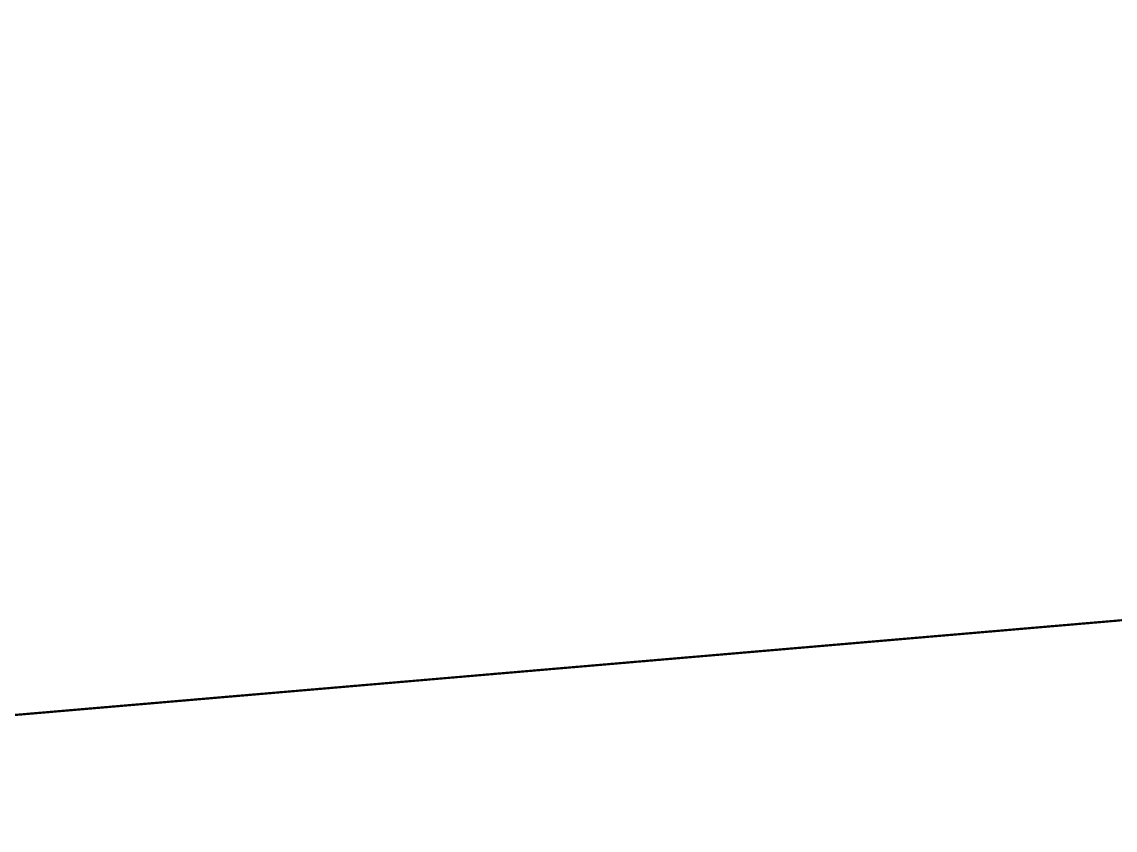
# Model space of a CAD drawing. Header units: millimetres. Extents: x 235072 to 246269, y 20126 to 21085.
# Drawn here: x 240410.9 to 240586.7, y 20564.9 to 20695 of the extents above; entities that cross this region are included whole.
import ezdxf

# ---------------------------------------------------------------- set-up
doc = ezdxf.new("R2010")
doc.units = ezdxf.units.MM
doc.header["$MEASUREMENT"] = 0
doc.linetypes.add('CENTER2', pattern=[1.125, 0.75, -0.125, 0.125, -0.125])
doc.linetypes.add('HIDDEN2', pattern=[0.1875, 0.125, -0.0625])
for name, color, linetype in [('Section 1-150-DS-B4-404', 1, 'Continuous'), ('Section 1-150-SL-B4-095', 14, 'Continuous'), ('Section 1-150-SL-B4-221', 85, 'Continuous'), ('Section 1-150-SL-B4-250', 14, 'Continuous'), ('Section 1-300-CEN-D3-224', 70, 'Continuous'), ('Section 1-300-FA-D4-256', 50, 'Continuous'), ('Section 1-50-PES-D1-243', 4, 'Continuous'), ('Section 1-A-FLOR', 192, 'Continuous'), ('Section 1-CENTER', 1, 'CENTER2'), ('Section 1-HIDDEN', 7, 'HIDDEN2'), ('Section 1-PR-STEL-EQIP_DUCTS_CHUTES', 85, 'Continuous'), ('Section 1-RE', 5, 'Continuous'), ('Section 1-S-BEAM', 12, 'Continuous')]:
    doc.layers.add(name, color=color, linetype=linetype)
doc.layers.add('Section 1-PR-STEL-EQIP-PUMP_3_SEEPEX_BTVE70-24_100-18', color=7, linetype='Continuous', true_color=0x1111d0)
doc.layers.add('Section 1-UCD756', color=7, linetype='Continuous', true_color=0xe7f0ff)

# ---------------------------------------------------------------- blocks, each defined once
blk = doc.blocks.new('*U36')
at = {"layer": 'Section 1-A-FLOR', "color": 0, "linetype": 'ByBlock', "lineweight": -2}
for p, q in [((243590.61, 20855.85, 21625), (235071.94, 20126.5, 21625)), ((243590.61, 20855.85, 22000), (235071.94, 20126.5, 22000))]:
    blk.add_line(p, q, dxfattribs=at)
blk = doc.blocks.new('*U50')
at = {"layer": 'Section 1-UCD756', "color": 0, "linetype": 'ByBlock', "lineweight": -2}
for p, q in [((241266.1, 20656.83, 27564.97), (240350.18, 20578.41, 27564.97)), ((240350.18, 20578.41, 27564.97), (241266.1, 20656.83, 27564.97)), ((241129.35, 20645.12, 27685.9), (240412.64, 20583.76, 27685.9)), ((240412.64, 20583.76, 27685.9), (241129.35, 20645.12, 27685.9)), ((241129.35, 20645.12, 27631.02), (240412.64, 20583.76, 27631.02)), ((240412.64, 20583.76, 27631.02), (241129.35, 20645.12, 27631.02)), ((241129.35, 20645.12, 27580.77), (240412.64, 20583.76, 27580.77)), ((240412.64, 20583.76, 27580.77), (241129.35, 20645.12, 27580.77)), ((240412.64, 20583.76, 27936.66), (241129.35, 20645.12, 27936.66)), ((241129.35, 20645.12, 27936.66), (240412.64, 20583.76, 27936.66)), ((240412.64, 20583.76, 27893.24), (241129.35, 20645.12, 27893.24)), ((241129.35, 20645.12, 27893.24), (240412.64, 20583.76, 27893.24)), ((240412.64, 20583.76, 27843), (241129.35, 20645.12, 27843)), ((241129.35, 20645.12, 27843), (240412.64, 20583.76, 27843)), ((240412.64, 20583.76, 27788.12), (241129.35, 20645.12, 27788.12)), ((241129.35, 20645.12, 27788.12), (240412.64, 20583.76, 27788.12)), ((240494.3, 20590.75, 27678.22), (241129.35, 20645.12, 27685.9)), ((241129.35, 20645.12, 27685.9), (240494.3, 20590.75, 27678.22)), ((240494.3, 20590.75, 27616), (241129.35, 20645.12, 27631.02)), ((241129.35, 20645.12, 27631.02), (240494.3, 20590.75, 27616)), ((241129.35, 20645.12, 27971.35), (240494.3, 20590.75, 28003.34)), ((240494.3, 20590.75, 28003.34), (241129.35, 20645.12, 27971.35)), ((241129.35, 20645.12, 27936.66), (240494.3, 20590.75, 27964.11)), ((240494.3, 20590.75, 27964.11), (241129.35, 20645.12, 27936.66)), ((241129.35, 20645.12, 27893.24), (240494.3, 20590.75, 27914.96)), ((240494.3, 20590.75, 27914.96), (241129.35, 20645.12, 27893.24)), ((241129.35, 20645.12, 27843), (240494.3, 20590.75, 27858.02)), ((240494.3, 20590.75, 27858.02), (241129.35, 20645.12, 27843)), ((241129.35, 20645.12, 27788.12), (240494.3, 20590.75, 27795.8)), ((240494.3, 20590.75, 27795.8), (241129.35, 20645.12, 27788.12)), ((241066.48, 20639.74, 27731.01), (240494.3, 20590.75, 27731.01)), ((240494.3, 20590.75, 27743.01), (241066.48, 20639.74, 27743.01)), ((240494.3, 20590.75, 27731.01), (241066.48, 20639.74, 27731.01)), ((241066.48, 20639.74, 27743.01), (240494.3, 20590.75, 27743.01)), ((241066.48, 20639.74, 27666.48), (240494.3, 20590.75, 27666.48)), ((240494.3, 20590.75, 27678.22), (241066.48, 20639.74, 27678.22)), ((240494.3, 20590.75, 27666.48), (241066.48, 20639.74, 27666.48)), ((241066.48, 20639.74, 27678.22), (240494.3, 20590.75, 27678.22)), ((241066.48, 20639.74, 27605.03), (240494.3, 20590.75, 27605.03)), ((240494.3, 20590.75, 27616), (241066.48, 20639.74, 27616)), ((240494.3, 20590.75, 27605.03), (241066.48, 20639.74, 27605.03)), ((241066.48, 20639.74, 27616), (240494.3, 20590.75, 27616)), ((241066.48, 20639.74, 28003.34), (240494.3, 20590.75, 28003.34)), ((240494.3, 20590.75, 28009.34), (241066.48, 20639.74, 28009.34)), ((240494.3, 20590.75, 28003.34), (241066.48, 20639.74, 28003.34)), ((241066.48, 20639.74, 28009.34), (240494.3, 20590.75, 28009.34)), ((241066.48, 20639.74, 27964.11), (240494.3, 20590.75, 27964.11)), ((240494.3, 20590.75, 27972.14), (241066.48, 20639.74, 27972.14)), ((240494.3, 20590.75, 27964.11), (241066.48, 20639.74, 27964.11)), ((241066.48, 20639.74, 27972.14), (240494.3, 20590.75, 27972.14)), ((241066.48, 20639.74, 27914.96), (240494.3, 20590.75, 27914.96)), ((240494.3, 20590.75, 27924.66), (241066.48, 20639.74, 27924.66)), ((240494.3, 20590.75, 27914.96), (241066.48, 20639.74, 27914.96)), ((241066.48, 20639.74, 27924.66), (240494.3, 20590.75, 27924.66)), ((241066.48, 20639.74, 27858.02), (240494.3, 20590.75, 27858.02)), ((240494.3, 20590.75, 27868.98), (241066.48, 20639.74, 27868.98)), ((240494.3, 20590.75, 27858.02), (241066.48, 20639.74, 27858.02)), ((241066.48, 20639.74, 27868.98), (240494.3, 20590.75, 27868.98)), ((241066.48, 20639.74, 27795.8), (240494.3, 20590.75, 27795.8)), ((240494.3, 20590.75, 27807.54), (241066.48, 20639.74, 27807.54)), ((240494.3, 20590.75, 27795.8), (241066.48, 20639.74, 27795.8)), ((241066.48, 20639.74, 27807.54), (240494.3, 20590.75, 27807.54)), ((241054.64, 20638.73, 27176.24), (237075.2, 20298.01, 27176.24)), ((241054.64, 20638.73, 26148), (240447.62, 20586.76, 26148)), ((241054.64, 20638.73, 26118), (240447.62, 20586.76, 26118)), ((241054.64, 20638.73, 26108), (240447.62, 20586.76, 26108)), ((241054.64, 20638.73, 26103), (240447.62, 20586.76, 26103)), ((241022.95, 20636.01, 26715.91), (240447.62, 20586.76, 26715.91)), ((240447.62, 20586.76, 26715.91), (241022.95, 20636.01, 26715.91)), ((241014.35, 20635.28, 26721.56), (240447.62, 20586.76, 26721.56)), ((240954.7, 20630.17, 26745.92), (240447.62, 20586.76, 26745.92)), ((240922.62, 20627.42, 27114.74), (240140.48, 20560.46, 27114.74)), ((240916.64, 20626.91, 27104.11), (240146.46, 20560.97, 27104.11)), ((240844.48, 20620.73, 28045.68), (240494.3, 20590.75, 28045.68)), ((240494.3, 20590.75, 28046.93), (240844.48, 20620.73, 28046.93)), ((240494.3, 20590.75, 28045.68), (240844.48, 20620.73, 28045.68)), ((240844.48, 20620.73, 28046.93), (240494.3, 20590.75, 28046.93)), ((240844.48, 20620.73, 28011.56), (240494.3, 20590.75, 28030.93)), ((240494.3, 20590.75, 28030.93), (240844.48, 20620.73, 28011.56)), ((240844.48, 20620.73, 28030.93), (240494.3, 20590.75, 28030.93)), ((240494.3, 20590.75, 28034.64), (240844.48, 20620.73, 28034.64)), ((240494.3, 20590.75, 28030.93), (240844.48, 20620.73, 28030.93)), ((240844.48, 20620.73, 28034.64), (240494.3, 20590.75, 28034.64)), ((240698.71, 20608.25, 26093.02), (240447.62, 20586.76, 26093.02)), ((240685.08, 20607.09, 28034.64), (240494.3, 20590.75, 28045.68)), ((240494.3, 20590.75, 28045.68), (240685.08, 20607.09, 28034.64)), ((240487.03, 20590.13, 27020.48), (240586.67, 20598.66, 27020.48)), ((240586.67, 20598.66, 27077.88), (240487.03, 20590.13, 27077.88)), ((240490.02, 20590.39, 27031.48), (240583.68, 20598.4, 27031.48)), ((240583.68, 20598.4, 27071.88), (240490.02, 20590.39, 27071.88)), ((240583.68, 20598.4, 27031.48), (240490.02, 20590.39, 27031.48)), ((240490.02, 20590.39, 27071.88), (240583.68, 20598.4, 27071.88)), ((240583.68, 20598.4, 27031.48), (240583.68, 20598.4, 27071.88)), ((240583.68, 20598.4, 27071.88), (240583.68, 20598.4, 27031.48)), ((240494.3, 20590.75, 27731.01), (240412.64, 20583.76, 27731.01)), ((240412.64, 20583.76, 27743.01), (240494.3, 20590.75, 27743.01)), ((240412.64, 20583.76, 27731.01), (240494.3, 20590.75, 27731.01)), ((240494.3, 20590.75, 27743.01), (240412.64, 20583.76, 27743.01)), ((240494.3, 20590.75, 27666.48), (240412.64, 20583.76, 27670.98)), ((240412.64, 20583.76, 27685.9), (240494.3, 20590.75, 27678.22)), ((240412.64, 20583.76, 27682.71), (240494.3, 20590.75, 27678.22)), ((240494.3, 20590.75, 27678.22), (240412.64, 20583.76, 27685.9)), ((240412.64, 20583.76, 27670.98), (240494.3, 20590.75, 27666.48)), ((240494.3, 20590.75, 27678.22), (240412.64, 20583.76, 27682.71)), ((240494.3, 20590.75, 27605.03), (240412.64, 20583.76, 27613.83)), ((240412.64, 20583.76, 27631.02), (240494.3, 20590.75, 27616)), ((240412.64, 20583.76, 27624.79), (240494.3, 20590.75, 27616)), ((240494.3, 20590.75, 27616), (240412.64, 20583.76, 27631.02)), ((240412.64, 20583.76, 27613.83), (240494.3, 20590.75, 27605.03)), ((240494.3, 20590.75, 27616), (240412.64, 20583.76, 27624.79)), ((240494.3, 20590.75, 28045.68), (240412.64, 20583.76, 28024.16)), ((240412.64, 20583.76, 28025.42), (240494.3, 20590.75, 28046.93)), ((240412.64, 20583.76, 28024.16), (240494.3, 20590.75, 28045.68)), ((240494.3, 20590.75, 28046.93), (240412.64, 20583.76, 28025.42)), ((240494.3, 20590.75, 28030.93), (240412.64, 20583.76, 27995.8)), ((240412.64, 20583.76, 27995.8), (240494.3, 20590.75, 28030.93)), ((240494.3, 20590.75, 28030.93), (240412.64, 20583.76, 28010.36)), ((240412.64, 20583.76, 28014.07), (240494.3, 20590.75, 28034.64)), ((240412.64, 20583.76, 28010.36), (240494.3, 20590.75, 28030.93)), ((240494.3, 20590.75, 28034.64), (240412.64, 20583.76, 28014.07)), ((240494.3, 20590.75, 28003.34), (240412.64, 20583.76, 27971.35)), ((240412.64, 20583.76, 27971.35), (240494.3, 20590.75, 28003.34)), ((240494.3, 20590.75, 28003.34), (240412.64, 20583.76, 27984.61)), ((240412.64, 20583.76, 27990.61), (240494.3, 20590.75, 28009.34)), ((240412.64, 20583.76, 27984.61), (240494.3, 20590.75, 28003.34)), ((240494.3, 20590.75, 28009.34), (240412.64, 20583.76, 27990.61)), ((240494.3, 20590.75, 27964.11), (240412.64, 20583.76, 27936.66)), ((240412.64, 20583.76, 27936.66), (240494.3, 20590.75, 27964.11)), ((240494.3, 20590.75, 27964.11), (240412.64, 20583.76, 27948.04)), ((240412.64, 20583.76, 27956.07), (240494.3, 20590.75, 27972.14)), ((240412.64, 20583.76, 27948.04), (240494.3, 20590.75, 27964.11)), ((240494.3, 20590.75, 27972.14), (240412.64, 20583.76, 27956.07)), ((240494.3, 20590.75, 27914.96), (240412.64, 20583.76, 27893.24)), ((240412.64, 20583.76, 27893.24), (240494.3, 20590.75, 27914.96)), ((240494.3, 20590.75, 27914.96), (240412.64, 20583.76, 27902.24)), ((240412.64, 20583.76, 27911.95), (240494.3, 20590.75, 27924.66)), ((240412.64, 20583.76, 27902.24), (240494.3, 20590.75, 27914.96)), ((240494.3, 20590.75, 27924.66), (240412.64, 20583.76, 27911.95)), ((240494.3, 20590.75, 27858.02), (240412.64, 20583.76, 27843)), ((240412.64, 20583.76, 27843), (240494.3, 20590.75, 27858.02)), ((240494.3, 20590.75, 27858.02), (240412.64, 20583.76, 27849.22)), ((240412.64, 20583.76, 27860.19), (240494.3, 20590.75, 27868.98)), ((240412.64, 20583.76, 27849.22), (240494.3, 20590.75, 27858.02)), ((240494.3, 20590.75, 27868.98), (240412.64, 20583.76, 27860.19)), ((240494.3, 20590.75, 27795.8), (240412.64, 20583.76, 27788.12)), ((240412.64, 20583.76, 27788.12), (240494.3, 20590.75, 27795.8)), ((240494.3, 20590.75, 27795.8), (240412.64, 20583.76, 27791.3)), ((240412.64, 20583.76, 27803.04), (240494.3, 20590.75, 27807.54)), ((240412.64, 20583.76, 27791.3), (240494.3, 20590.75, 27795.8)), ((240494.3, 20590.75, 27807.54), (240412.64, 20583.76, 27803.04)), ((240494.3, 20590.75, 28045.68), (240438.55, 20585.98, 28020.6)), ((240438.55, 20585.98, 28020.6), (240494.3, 20590.75, 28045.68)), ((240494.3, 20590.75, 27731.01), (240494.3, 20590.75, 27743.01)), ((240494.3, 20590.75, 27743.01), (240494.3, 20590.75, 27731.01)), ((240494.3, 20590.75, 27666.48), (240494.3, 20590.75, 27678.22)), ((240494.3, 20590.75, 27678.22), (240494.3, 20590.75, 27666.48)), ((240494.3, 20590.75, 27605.03), (240494.3, 20590.75, 27616)), ((240494.3, 20590.75, 27616), (240494.3, 20590.75, 27605.03)), ((240494.3, 20590.75, 28045.68), (240494.3, 20590.75, 28046.93)), ((240494.3, 20590.75, 28046.93), (240494.3, 20590.75, 28045.68)), ((240494.3, 20590.75, 28030.93), (240494.3, 20590.75, 28034.64)), ((240494.3, 20590.75, 28034.64), (240494.3, 20590.75, 28030.93)), ((240494.3, 20590.75, 28003.34), (240494.3, 20590.75, 28009.34)), ((240494.3, 20590.75, 28009.34), (240494.3, 20590.75, 28003.34)), ((240494.3, 20590.75, 27964.11), (240494.3, 20590.75, 27972.14)), ((240494.3, 20590.75, 27972.14), (240494.3, 20590.75, 27964.11)), ((240494.3, 20590.75, 27914.96), (240494.3, 20590.75, 27924.66)), ((240494.3, 20590.75, 27924.66), (240494.3, 20590.75, 27914.96)), ((240494.3, 20590.75, 27858.02), (240494.3, 20590.75, 27868.98)), ((240494.3, 20590.75, 27868.98), (240494.3, 20590.75, 27858.02)), ((240494.3, 20590.75, 27795.8), (240494.3, 20590.75, 27807.54)), ((240494.3, 20590.75, 27807.54), (240494.3, 20590.75, 27795.8)), ((240412.64, 20583.76, 27971.35), (240490.28, 20590.41, 27971.35)), ((240490.28, 20590.41, 27971.35), (240412.64, 20583.76, 27971.35)), ((240412.64, 20583.76, 27580.77), (240472.07, 20588.85, 27564.97)), ((240472.07, 20588.85, 27564.97), (240412.64, 20583.76, 27580.77)), ((240482.05, 20589.7, 27072.88), (240482.05, 20589.7, 27025.48)), ((240490.02, 20590.39, 27071.88), (240490.02, 20590.39, 27031.48)), ((240490.02, 20590.39, 27031.48), (240490.02, 20590.39, 27071.88)), ((240412.64, 20583.76, 27571.78), (240456.34, 20587.5, 27564.97)), ((240456.34, 20587.5, 27564.97), (240412.64, 20583.76, 27571.78)), ((240412.64, 20583.76, 27995.8), (240435.27, 20585.7, 27995.8)), ((240435.27, 20585.7, 27995.8), (240412.64, 20583.76, 27995.8)), ((240166.73, 20562.71, 28047.66), (240412.64, 20583.76, 28047.66)), ((240412.64, 20583.76, 27564.97), (240412.64, 20583.76, 27737.01)), ((240412.64, 20583.76, 27737.01), (240412.64, 20583.76, 28047.66))]:
    blk.add_line(p, q, dxfattribs=at)
at = {"layer": 'Section 1-UCD756', "color": 0, "linetype": 'ByBlock', "lineweight": -2, "extrusion": (0.085306, -0.996355, 7.61819e-17)}
for centre, start, end in [((241366.87, 27025.48), 180, 270), ((241366.87, 27072.88), 90, 180)]:
    blk.add_arc(centre, 5, start, end, dxfattribs=at)
blk = doc.blocks.new('*U73')
at = {"layer": 'Section 1-150-SL-B4-221', "color": 0, "linetype": 'ByBlock', "lineweight": -2}
for p, q in [((241929.07, 20713.59, 24346.87), (237026.38, 20293.83, 24346.87)), ((241689.29, 20693.06, 24178.59), (237026.38, 20293.83, 24178.59))]:
    blk.add_line(p, q, dxfattribs=at)
at = {"layer": 'Section 1-HIDDEN'}
blk.add_line((236933.47, 20285.88, 24262.73), (242197.26, 20736.56, 24262.73), dxfattribs=at)
blk = doc.blocks.new('*U77')
at = {"layer": 'Section 1-RE', "color": 0, "linetype": 'ByBlock', "lineweight": -2}
for p, q in [((236932.65, 20285.81, 24265.9), (241924.06, 20713.17, 24265.9)), ((236932.65, 20285.81, 24205.58), (241924.06, 20713.17, 24205.58))]:
    blk.add_line(p, q, dxfattribs=at)
blk = doc.blocks.new('*U81')
at = {"layer": 'Section 1-50-PES-D1-243', "color": 0, "linetype": 'ByBlock', "lineweight": -2}
for p, q in [((237204.13, 20309.05, 25056.77), (242820.03, 20789.88, 25056.77)), ((237204.13, 20309.05, 24996.45), (242820.03, 20789.88, 24996.45))]:
    blk.add_line(p, q, dxfattribs=at)
at = {"layer": 'Section 1-CENTER'}
blk.add_line((242839.01, 20791.5, 25026.61), (237204.13, 20309.05, 25026.61), dxfattribs=at)
blk = doc.blocks.new('*U100')
at = {"layer": 'Section 1-300-CEN-D3-224', "color": 0, "linetype": 'ByBlock', "lineweight": -2}
blk.add_line((238104.98, 20386.18, 24502.44), (240602.71, 20600.03, 24502.44), dxfattribs=at)
at = {"layer": 'Section 1-HIDDEN'}
blk.add_line((240602.71, 20600.03, 24340.52), (238104.98, 20386.18, 24340.52), dxfattribs=at)
blk = doc.blocks.new('*U106')
at = {"layer": 'Section 1-PR-STEL-EQIP_DUCTS_CHUTES', "color": 0, "linetype": 'ByBlock', "lineweight": -2}
for p, q in [((240450.03, 20586.96, 25913.02), (240698.71, 20608.25, 25913.02)), ((240698.71, 20608.25, 25900.02), (240452.55, 20587.18, 25900.02)), ((240686.7, 20607.23, 25313.02), (240170.65, 20563.04, 25313.02)), ((240170.65, 20563.04, 25321.02), (240678.73, 20606.54, 25321.02)), ((240468.94, 20588.58, 25854.81), (240666.83, 20605.52, 25854.81)), ((240595.7, 20599.43, 25385.68), (240571.4, 20597.35, 25386.96)), ((240571.4, 20597.35, 25386.96), (240574.75, 20597.64, 25425.38)), ((240168.56, 20562.86, 25423.89), (240571.54, 20597.36, 25388.5)), ((240174.8, 20563.4, 25495.51), (240536.52, 20594.37, 25463.75)), ((240523.31, 20593.24, 25477.01), (239452.91, 20501.59, 25571)), ((240490.43, 20590.42, 25510.01), (239455.52, 20501.81, 25600.88))]:
    blk.add_line(p, q, dxfattribs=at)
at = {"layer": 'Section 1-PR-STEL-EQIP_DUCTS_CHUTES', "color": 0, "linetype": 'ByBlock', "lineweight": -2, "extrusion": (0.085306, -0.996355, 0)}
blk.add_arc((241432.78, 25602.42), 109.55, 224.1345, 225.8655, dxfattribs=at)
blk = doc.blocks.new('*U107')
at = {"layer": 'Section 1-PR-STEL-EQIP-PUMP_3_SEEPEX_BTVE70-24_100-18', "color": 0, "linetype": 'ByBlock', "lineweight": -2}
for p, q in [((240472.02, 20588.84, 22305.77), (240434.1, 20585.6, 22305.77)), ((240472.02, 20588.84, 22313.78), (240434.1, 20585.6, 22313.78)), ((240472.02, 20588.84, 22305.77), (240472.02, 20588.84, 22313.78)), ((240414.15, 20583.89, 22396.89), (239906.21, 20540.4, 22396.89)), ((240414.15, 20583.89, 22325.8), (240414.15, 20583.89, 22434.95)), ((240414.15, 20583.89, 22325.8), (240414.15, 20583.89, 22396.89)), ((240422.13, 20584.57, 22325.8), (240422.13, 20584.57, 22434.95))]:
    blk.add_line(p, q, dxfattribs=at)
at = {"layer": 'Section 1-PR-STEL-EQIP-PUMP_3_SEEPEX_BTVE70-24_100-18', "color": 0, "linetype": 'ByBlock', "lineweight": -2, "extrusion": (-0.085306, 0.996355, -2.9871e-32)}
for centre, start, end in [((-241313.75, 22325.8), 270, 0), ((-241281.7, 22434.95), 90, 180)]:
    blk.add_arc(centre, 20.03, start, end, dxfattribs=at)
at = {"layer": 'Section 1-PR-STEL-EQIP-PUMP_3_SEEPEX_BTVE70-24_100-18', "color": 0, "linetype": 'ByBlock', "lineweight": -2, "extrusion": (0.085306, -0.996355, 0)}
for centre, start, end in [((241313.75, 22325.8), 180, 270), ((241281.7, 22434.95), 0, 90)]:
    blk.add_arc(centre, 12.02, start, end, dxfattribs=at)
blk = doc.blocks.new('*U109')
at = {"layer": 'Section 1-150-DS-B4-404', "color": 0, "linetype": 'ByBlock', "lineweight": -2}
for p in [(240493.62, 20590.69, 24847.54), (240551.72, 20595.67, 24996.45)]:
    blk.add_line(p, (240551.72, 20595.67, 24847.54), dxfattribs=at)
at = {"layer": 'Section 1-HIDDEN'}
for p, q in [((240146.21, 20560.95, 25021.54), (240551.72, 20595.67, 25021.54)), ((240551.72, 20595.67, 25021.54), (240551.72, 20595.67, 24996.45)), ((240275.05, 20571.98, 24847.54), (240493.62, 20590.69, 24847.54))]:
    blk.add_line(p, q, dxfattribs=at)
at = {"layer": 'Section 1-HIDDEN', "extrusion": (-0.085306, 0.996355, -1.14743e-30)}
blk.add_circle((-241263.8, 24934.54), 84, dxfattribs=at)
at = {"layer": 'Section 1-HIDDEN', "extrusion": (-0.085306, 0.996355, -4.36691e-30)}
blk.add_circle((-241263.8, 24934.54), 75.6, dxfattribs=at)
blk = doc.blocks.new('*U110')
at = {"layer": 'Section 1-PR-STEL-EQIP_DUCTS_CHUTES', "color": 0, "linetype": 'ByBlock', "lineweight": -2}
for p, q in [((240663.84, 20605.27, 25101.02), (240204.52, 20565.94, 25101.02)), ((240647.48, 20603.87, 24996.45), (240570.19, 20597.25, 24502.44)), ((240519.53, 20592.91, 24178.59), (240494.72, 20590.79, 24020.04)), ((240464.7, 20588.22, 23828.12), (240354.34, 20578.77, 23122.77))]:
    blk.add_line(p, q, dxfattribs=at)
blk = doc.blocks.new('*U113')
at = {"layer": 'Section 1-150-SL-B4-095', "color": 0, "linetype": 'ByBlock', "lineweight": -2}
for p, q in [((240908.13, 20626.18, 22764.47), (240374.73, 20580.51, 22764.47)), ((240374.73, 20580.51, 22596.19), (240908.13, 20626.18, 22596.19))]:
    blk.add_line(p, q, dxfattribs=at)
at = {"layer": 'Section 1-CENTER'}
blk.add_line((240908.13, 20626.18, 22680.33), (240392.19, 20582.01, 22680.33), dxfattribs=at)
blk = doc.blocks.new('*U114')
at = {"layer": 'Section 1-300-FA-D4-256', "color": 0, "linetype": 'ByBlock', "lineweight": -2}
for p, q in [((240515.64, 20592.58, 26969.71), (240161.33, 20562.24, 26969.71)), ((240515.64, 20592.58, 26750.63), (240447.62, 20586.76, 26750.63)), ((240515.64, 20592.58, 26750.63), (240515.64, 20592.58, 26969.71)), ((240447.62, 20586.76, 26750.63), (240338.48, 20577.41, 26860.17)), ((240447.62, 20586.76, 26750.63), (240447.62, 20586.76, 26682.37))]:
    blk.add_line(p, q, dxfattribs=at)
at = {"layer": 'Section 1-CENTER'}
blk.add_line((240161.33, 20562.24, 26860.17), (240515.64, 20592.58, 26860.17), dxfattribs=at)
at = {"layer": 'Section 1-HIDDEN'}
blk.add_line((240447.62, 20586.76, 26750.63), (240338.48, 20577.41, 26860.17), dxfattribs=at)
blk = doc.blocks.new('*U115')
at = {"layer": 'Section 1-PR-STEL-EQIP_DUCTS_CHUTES', "color": 0, "linetype": 'ByBlock', "lineweight": -2}
for p, q in [((240698.71, 20608.25, 26078.02), (240447.62, 20586.76, 26078.02)), ((240447.62, 20586.76, 26090.02), (240698.71, 20608.25, 26090.02)), ((240448.25, 20586.81, 25928.02), (240698.71, 20608.25, 25928.02)), ((240698.71, 20608.25, 25916.02), (240449.58, 20586.92, 25916.02))]:
    blk.add_line(p, q, dxfattribs=at)
blk = doc.blocks.new('*U116')
at = {"layer": 'Section 1-PR-STEL-EQIP_DUCTS_CHUTES', "color": 0, "linetype": 'ByBlock', "lineweight": -2}
for p, q in [((240698.18, 20608.21, 25301.02), (240169.65, 20562.96, 25301.02)), ((240663.84, 20605.27, 25101.02), (240204.52, 20565.94, 25101.02))]:
    blk.add_line(p, q, dxfattribs=at)
blk = doc.blocks.new('*U117')
at = {"layer": 'Section 1-300-CEN-D3-224', "color": 0, "linetype": 'ByBlock', "lineweight": -2}
for p, q in [((240504.77, 20591.65, 26609.37), (240171.59, 20563.12, 26609.37)), ((240171.59, 20563.12, 26590.37), (240504.77, 20591.65, 26590.37)), ((240505.37, 20591.7, 26609.37), (240504.77, 20591.65, 26609.37)), ((240504.77, 20591.65, 26590.37), (240505.37, 20591.7, 26590.37)), ((240505.37, 20591.7, 26609.37), (240505.37, 20591.7, 26590.37)), ((240447.63, 20586.76, 26539.37), (240458.54, 20587.69, 26590.37)), ((240229.33, 20568.07, 26539.37), (240447.24, 20586.72, 26539.37)), ((240447.24, 20586.72, 26539.37), (240447.63, 20586.76, 26539.37))]:
    blk.add_line(p, q, dxfattribs=at)
at = {"layer": 'Section 1-HIDDEN'}
blk.add_line((240447.63, 20586.76, 26609.37), (240447.63, 20586.76, 26590.37), dxfattribs=at)
blk = doc.blocks.new('*U118')
at = {"layer": 'Section 1-300-CEN-D3-224', "color": 0, "linetype": 'ByBlock', "lineweight": -2}
for p, q in [((240504.77, 20591.65, 26612.37), (240171.59, 20563.12, 26612.37)), ((240171.59, 20563.12, 26609.37), (240504.77, 20591.65, 26609.37)), ((240505.37, 20591.7, 26612.37), (240504.77, 20591.65, 26612.37)), ((240504.77, 20591.65, 26609.37), (240505.37, 20591.7, 26609.37)), ((240505.37, 20591.7, 26612.37), (240505.37, 20591.7, 26609.37))]:
    blk.add_line(p, q, dxfattribs=at)
at = {"layer": 'Section 1-HIDDEN'}
blk.add_line((240447.63, 20586.76, 26612.37), (240447.63, 20586.76, 26609.37), dxfattribs=at)
blk = doc.blocks.new('*U119')
at = {"layer": 'Section 1-300-FA-D4-256', "color": 0, "linetype": 'ByBlock', "lineweight": -2}
for p, q in [((240171.59, 20563.12, 26612.37), (240505.37, 20591.7, 26612.37)), ((240505.37, 20591.7, 26631.37), (240171.59, 20563.12, 26631.37)), ((240505.37, 20591.7, 26612.37), (240505.37, 20591.7, 26631.37)), ((240447.63, 20586.76, 26682.37), (240458.54, 20587.69, 26631.37)), ((240447.63, 20586.76, 26682.37), (240229.33, 20568.07, 26682.37))]:
    blk.add_line(p, q, dxfattribs=at)
at = {"layer": 'Section 1-HIDDEN'}
blk.add_line((240447.63, 20586.76, 26612.37), (240447.63, 20586.76, 26631.37), dxfattribs=at)
blk = doc.blocks.new('*U120')
at = {"layer": 'Section 1-300-CEN-D3-224', "color": 0, "linetype": 'ByBlock', "lineweight": -2}
for p, q in [((240447.62, 20586.76, 25943.67), (240229.35, 20568.07, 25943.67)), ((240447.62, 20586.76, 26539.37), (240447.62, 20586.76, 25943.67))]:
    blk.add_line(p, q, dxfattribs=at)
blk = doc.blocks.new('*U121')
at = {"layer": 'Section 1-300-CEN-D3-224', "color": 0, "linetype": 'ByBlock', "lineweight": -2}
for p, q in [((240350.26, 20578.42, 25650.69), (240504.6, 20591.63, 25805.6)), ((240447.62, 20586.76, 25943.67), (240229.35, 20568.07, 25943.67))]:
    blk.add_line(p, q, dxfattribs=at)
at = {"layer": 'Section 1-300-CEN-D3-224', "color": 0, "linetype": 'ByBlock', "lineweight": -2, "extrusion": (0.085306, -0.996355, 0)}
blk.add_arc((241522.58, 25943.67), 195.26, 180, 225, dxfattribs=at)
at = {"layer": 'Section 1-CENTER'}
blk.add_line((240427.43, 20585.03, 25728.14), (240338.48, 20577.41, 25817.42), dxfattribs=at)
blk = doc.blocks.new('*U122')
at = {"layer": 'Section 1-HIDDEN', "extrusion": (0.085306, -0.996355, 0)}
for radius in [140, 92]:
    blk.add_circle((241263.8, 24934.54), radius, dxfattribs=at)
at = {"layer": 'Section 1-HIDDEN', "extrusion": (-0.085306, 0.996355, -1.66212e-30)}
blk.add_circle((-241263.8, 24934.54), 84.15, dxfattribs=at)
blk = doc.blocks.new('*U123')
at = {"layer": 'Section 1-150-DS-B4-404', "color": 0, "linetype": 'ByBlock', "lineweight": -2, "extrusion": (0.085306, -0.996355, 0)}
for radius, start, end in [(140, 306.9403, 26.2463), (140, 60.8236, 119.1764), (84.15, 359.0124, 40.3319), (84.15, 46.9199, 47.3695)]:
    blk.add_arc((241263.8, 24934.54), radius, start, end, dxfattribs=at)
at = {"layer": 'Section 1-150-DS-B4-404', "color": 0, "linetype": 'ByBlock', "lineweight": -2, "extrusion": (-0.085306, 0.996355, -1.62705e-30)}
blk.add_arc((-241263.8, 24934.54), 92, 143.7016, 203.8598, dxfattribs=at)
at = {"layer": 'Section 1-150-DS-B4-404', "color": 0, "linetype": 'ByBlock', "lineweight": -2, "extrusion": (-0.085306, 0.996355, -4.86432e-30)}
blk.add_arc((-241263.8, 24934.54), 92, 137.7041, 138.0812, dxfattribs=at)
at = {"layer": 'Section 1-HIDDEN', "extrusion": (0.085306, -0.996355, 0)}
for radius, start, end in [(140, 26.2463, 60.8236), (84.15, 270, 359.0124), (140, 270, 306.9403), (84.15, 47.3695, 132.6305), (84.15, 40.3319, 46.9199)]:
    blk.add_arc((241263.8, 24934.54), radius, start, end, dxfattribs=at)
at = {"layer": 'Section 1-HIDDEN', "extrusion": (-0.085306, 0.996355, -2.70064e-30)}
blk.add_arc((-241263.8, 24934.54), 92, 42.2959, 137.7041, dxfattribs=at)
at = {"layer": 'Section 1-HIDDEN', "extrusion": (-0.085306, 0.996355, -4.43327e-31)}
blk.add_arc((-241263.8, 24934.54), 92, 203.8598, 270, dxfattribs=at)
at = {"layer": 'Section 1-HIDDEN', "extrusion": (-0.085306, 0.996355, -3.704e-30)}
blk.add_arc((-241263.8, 24934.54), 92, 138.0812, 143.7016, dxfattribs=at)
blk = doc.blocks.new('*U124')
at = {"layer": 'Section 1-HIDDEN'}
for p, q in [((240468.17, 20588.51, 24705.94), (240468.17, 20588.51, 24934.54)), ((240384.33, 20581.34, 24705.94), (240384.33, 20581.34, 24934.54)), ((240300.5, 20574.16, 24705.94), (240300.5, 20574.16, 24705.94)), ((240300.5, 20574.16, 24934.54), (240300.5, 20574.16, 24705.94))]:
    blk.add_line(p, q, dxfattribs=at)
at = {"layer": 'Section 1-HIDDEN', "extrusion": (0.085306, -0.996355, 0)}
blk.add_circle((241263.8, 24934.54), 84.14, dxfattribs=at)
blk = doc.blocks.new('*U125')
at = {"layer": 'Section 1-150-SL-B4-250', "color": 0, "linetype": 'ByBlock', "lineweight": -2}
blk.add_line((240468.17, 20588.51, 23554.37), (240421.87, 20584.55, 23554.37), dxfattribs=at)
at = {"layer": 'Section 1-150-SL-B4-250', "color": 0, "linetype": 'ByBlock', "lineweight": -2, "extrusion": (-0.085306, 0.996355, 5.04871e-29)}
blk.add_ellipse((240545.39, 20595.13, 23325.77), major_axis=(0, 0, 84.14), ratio=0.707107, start_param=0, end_param=3.141593, dxfattribs=at)
at = {"layer": 'Section 1-150-SL-B4-250', "color": 0, "linetype": 'ByBlock', "lineweight": -2}
for points, knots in [([(240545.39, 20595.13, 23241.63), (240521.05, 20593.04, 23241.63), (240496.77, 20590.96, 23246.24), (240450.31, 20586.99, 23263.86), (240428.35, 20585.11, 23277.23), (240400.42, 20582.71, 23300.84), (240392.32, 20582.02, 23308.69), (240384.74, 20581.37, 23317.04)], [3.1415927, 3.1415927, 3.1415927, 3.1415927, 3.4027189, 3.4027189, 3.6785222, 3.6785222, 3.8012608, 3.8012608, 3.8012608, 3.8012608]), ([(240545.39, 20595.13, 23409.9), (240540.94, 20594.75, 23409.9), (240536.37, 20594.35, 23410.76), (240524.88, 20593.37, 23416.06), (240518.01, 20592.78, 23420.67), (240504.49, 20591.62, 23434.61), (240497.99, 20591.07, 23443.25), (240486.52, 20590.09, 23463.92), (240481.49, 20589.66, 23475.76), (240473.61, 20588.98, 23501.9), (240470.77, 20588.74, 23516.21), (240468.55, 20588.55, 23538.68), (240468.17, 20588.51, 23546.52), (240468.17, 20588.51, 23554.37)], [3.141593, 3.141593, 3.141593, 3.141593, 3.455752, 3.455752, 3.769911, 3.769911, 4.044897, 4.044897, 4.307803, 4.307803, 4.573241, 4.573241, 4.712389, 4.712389, 4.712389, 4.712389])]:
    blk.add_open_spline(points, degree=3, knots=knots, dxfattribs=at)
at = {"layer": 'Section 1-CENTER'}
blk.add_line((240545.39, 20595.13, 23325.77), (240386.1, 20581.49, 23325.77), dxfattribs=at)
at = {"layer": 'Section 1-HIDDEN'}
blk.add_line((240421.87, 20584.55, 23554.37), (240300.5, 20574.16, 23554.37), dxfattribs=at)
at = {"layer": 'Section 1-HIDDEN', "extrusion": (-0.085306, 0.996355, 5.04871e-29)}
blk.add_ellipse((240545.39, 20595.13, 23325.77), major_axis=(0, 0, 84.14), ratio=0.707107, start_param=3.141593, end_param=6.283185, dxfattribs=at)
blk = doc.blocks.new('*U126')
at = {"layer": 'Section 1-150-SL-B4-250', "color": 0, "linetype": 'ByBlock', "lineweight": -2}
for p, q in [((240468.17, 20588.51, 23554.37), (240421.87, 20584.55, 23554.37)), ((240468.17, 20588.51, 23826.28), (240468.17, 20588.51, 23554.37))]:
    blk.add_line(p, q, dxfattribs=at)
at = {"layer": 'Section 1-HIDDEN'}
for p, q in [((240468.17, 20588.51, 24705.94), (240468.17, 20588.51, 23826.28)), ((240421.87, 20584.55, 23554.37), (240300.5, 20574.16, 23554.37)), ((240384.33, 20581.34, 23554.37), (240384.33, 20581.34, 24705.94)), ((240300.5, 20574.16, 24705.94), (240300.5, 20574.16, 24705.94)), ((240300.5, 20574.16, 24705.94), (240300.5, 20574.16, 23554.37))]:
    blk.add_line(p, q, dxfattribs=at)
blk = doc.blocks.new('*U127')
at = {"layer": 'Section 1-150-DS-B4-404', "color": 0, "linetype": 'ByBlock', "lineweight": -2}
for p, q in [((240300.5, 20574.16, 24705.94), (240468.17, 20588.51, 24705.94)), ((240468.17, 20588.51, 24801.4), (240468.17, 20588.51, 24934.54)), ((240468.17, 20588.51, 24705.94), (240468.17, 20588.51, 24794.4)), ((240300.5, 20574.16, 24934.54), (240300.5, 20574.16, 24705.94))]:
    blk.add_line(p, q, dxfattribs=at)
at = {"layer": 'Section 1-150-DS-B4-404', "color": 0, "linetype": 'ByBlock', "lineweight": -2, "extrusion": (-0.085306, 0.996355, -1.38142e-30)}
blk.add_arc((-241263.8, 24934.54), 84.14, 139.6609, 180, dxfattribs=at)
at = {"layer": 'Section 1-150-DS-B4-404', "color": 0, "linetype": 'ByBlock', "lineweight": -2, "extrusion": (-0.085306, 0.996355, -9.45903e-31)}
blk.add_arc((-241263.8, 24934.54), 84.14, 132.6212, 133.071, dxfattribs=at)
at = {"layer": 'Section 1-150-DS-B4-404', "color": 0, "linetype": 'ByBlock', "lineweight": -2, "extrusion": (-0.085306, 0.996355, -1.53328e-30)}
blk.add_arc((-241263.8, 24934.54), 84.14, 0, 47.3788, dxfattribs=at)
at = {"layer": 'Section 1-CENTER'}
for p, q in [((240384.33, 20581.34, 24705.94), (240384.33, 20581.34, 24794.4)), ((240384.33, 20581.34, 24801.4), (240384.33, 20581.34, 24934.54))]:
    blk.add_line(p, q, dxfattribs=at)
at = {"layer": 'Section 1-HIDDEN'}
for p, q in [((240468.17, 20588.51, 24794.4), (240468.17, 20588.51, 24801.4)), ((240384.33, 20581.34, 24794.4), (240384.33, 20581.34, 24801.4))]:
    blk.add_line(p, q, dxfattribs=at)
at = {"layer": 'Section 1-HIDDEN', "extrusion": (-0.085306, 0.996355, -1.53328e-30)}
for start, end in [(180, 270), (270, 0)]:
    blk.add_arc((-241263.8, 24934.54), 84.14, start, end, dxfattribs=at)
at = {"layer": 'Section 1-HIDDEN', "extrusion": (-0.085306, 0.996355, -1.15727e-30)}
blk.add_arc((-241263.8, 24934.54), 84.14, 47.3788, 132.6212, dxfattribs=at)
at = {"layer": 'Section 1-HIDDEN', "extrusion": (-0.085306, 0.996355, -1.79291e-31)}
blk.add_arc((-241263.8, 24934.54), 84.14, 133.071, 139.6609, dxfattribs=at)
blk = doc.blocks.new('*U128')
at = {"layer": 'Section 1-150-DS-B4-404', "color": 0, "linetype": 'ByBlock', "lineweight": -2}
for q in [(240300.5, 20574.16, 24103.65), (240468.17, 20588.51, 24103.65)]:
    blk.add_line((240468.17, 20588.51, 24103.65), q, dxfattribs=at)
for points in [[(240612.1, 20600.84, 23790.91), (240579.47, 20598.04, 23790.91), (240546.85, 20595.25, 23796.1), (240484.78, 20589.94, 23816.34), (240455.35, 20587.42, 23831.39), (240402.55, 20582.9, 23869.89), (240379.19, 20580.9, 23893.33), (240340.83, 20577.61, 23946.32), (240325.84, 20576.33, 23975.86), (240305.67, 20574.6, 24038.16), (240300.5, 20574.16, 24070.9), (240300.5, 20574.16, 24103.65)], [(240612.1, 20600.84, 23959.19), (240597.03, 20599.55, 23959.19), (240581.96, 20598.26, 23961.58), (240553.29, 20595.8, 23970.93), (240539.69, 20594.64, 23977.89), (240515.3, 20592.55, 23995.67), (240504.51, 20591.63, 24006.5), (240486.79, 20590.11, 24030.98), (240479.87, 20589.52, 24044.62), (240470.55, 20588.72, 24073.4), (240468.17, 20588.51, 24088.52), (240468.17, 20588.51, 24103.65)]]:
    blk.add_open_spline(points, degree=3, knots=[3.141593, 3.141593, 3.141593, 3.141593, 3.455752, 3.455752, 3.769911, 3.769911, 4.08407, 4.08407, 4.39823, 4.39823, 4.712389, 4.712389, 4.712389, 4.712389], dxfattribs=at)
at = {"layer": 'Section 1-CENTER'}
blk.add_line((240612.1, 20600.84, 23875.05), (240384.33, 20581.34, 23875.05), dxfattribs=at)
blk = doc.blocks.new('*U129')
at = {"layer": 'Section 1-150-DS-B4-404', "color": 0, "linetype": 'ByBlock', "lineweight": -2}
for p, q in [((240468.17, 20588.51, 24103.65), (240300.5, 20574.16, 24103.65)), ((240300.5, 20574.16, 24705.94), (240468.17, 20588.51, 24705.94)), ((240468.17, 20588.51, 24705.94), (240468.17, 20588.51, 24502.44)), ((240468.17, 20588.51, 24178.59), (240468.17, 20588.51, 24103.65)), ((240300.5, 20574.16, 24705.94), (240300.5, 20574.16, 24502.44)), ((240300.5, 20574.16, 24178.59), (240300.5, 20574.16, 24103.65))]:
    blk.add_line(p, q, dxfattribs=at)
at = {"layer": 'Section 1-CENTER'}
for p, q in [((240384.33, 20581.34, 24103.65), (240384.33, 20581.34, 24178.59)), ((240384.33, 20581.34, 24502.44), (240384.33, 20581.34, 24705.94))]:
    blk.add_line(p, q, dxfattribs=at)
at = {"layer": 'Section 1-HIDDEN'}
for p, q in [((240468.17, 20588.51, 24502.44), (240468.17, 20588.51, 24178.59)), ((240384.33, 20581.34, 24178.59), (240384.33, 20581.34, 24502.44)), ((240300.5, 20574.16, 24502.44), (240300.5, 20574.16, 24178.59))]:
    blk.add_line(p, q, dxfattribs=at)
blk = doc.blocks.new('*U130')
at = {"layer": 'Section 1-300-CEN-D3-224', "color": 0, "linetype": 'ByBlock', "lineweight": -2}
for p, q in [((240755.14, 20613.08, 25554.15), (240504.6, 20591.63, 25805.6)), ((240600.79, 20599.87, 25399.24), (240350.26, 20578.42, 25650.69)), ((240504.6, 20591.63, 25805.6), (240350.26, 20578.42, 25650.69))]:
    blk.add_line(p, q, dxfattribs=at)
at = {"layer": 'Section 1-CENTER'}
blk.add_line((240427.43, 20585.03, 25728.14), (240677.96, 20606.48, 25476.7), dxfattribs=at)
at = {"layer": 'Section 1-HIDDEN', "extrusion": (0.085306, -0.996355, -1.249e-16)}
blk.add_arc((241432.78, 25602.42), 109.54, 225, 45, dxfattribs=at)
at = {"layer": 'Section 1-HIDDEN', "extrusion": (0.085306, -0.996355, 6.245e-17)}
blk.add_arc((241432.78, 25602.42), 109.54, 45, 225, dxfattribs=at)
blk = doc.blocks.new('*U132')
at = {"layer": 'Section 1-S-BEAM', "color": 0, "linetype": 'ByBlock', "lineweight": -2}
for p, q in [((240493.49, 20590.68, 24996), (240360.97, 20579.34, 24996)), ((240360.97, 20579.34, 24794.4), (240493.49, 20590.68, 24794.4)), ((240493.49, 20590.68, 24801.4), (240429.72, 20585.22, 24801.4)), ((240429.72, 20585.22, 24989), (240493.49, 20590.68, 24989)), ((240493.49, 20590.68, 24794.4), (240493.49, 20590.68, 24801.4)), ((240493.49, 20590.68, 24989), (240493.49, 20590.68, 24996)), ((240429.72, 20585.22, 24801.4), (240429.72, 20585.22, 24989)), ((240360.97, 20579.34, 24989), (240424.74, 20584.8, 24989)), ((240424.74, 20584.8, 24801.4), (240360.97, 20579.34, 24801.4)), ((240424.74, 20584.8, 24989), (240424.74, 20584.8, 24801.4)), ((240360.87, 20579.33, 24996), (240360.97, 20579.34, 24996)), ((240360.87, 20579.33, 24989), (240360.97, 20579.34, 24989)), ((240360.88, 20579.33, 24794.4), (240360.97, 20579.34, 24794.4)), ((240360.88, 20579.33, 24801.4), (240360.97, 20579.34, 24801.4)), ((240360.97, 20579.34, 24996), (240360.97, 20579.34, 24989)), ((240360.97, 20579.34, 24801.4), (240360.97, 20579.34, 24794.4))]:
    blk.add_line(p, q, dxfattribs=at)
blk = doc.blocks.new('*U133')
at = {"layer": 'Section 1-150-SL-B4-250', "color": 0, "linetype": 'ByBlock', "lineweight": -2}
for p, q in [((240545.39, 20595.13, 23409.9), (240934.33, 20628.43, 23409.9)), ((240545.39, 20595.13, 23241.63), (240934.33, 20628.43, 23241.63))]:
    blk.add_line(p, q, dxfattribs=at)
at = {"layer": 'Section 1-150-SL-B4-250', "color": 0, "linetype": 'ByBlock', "lineweight": -2, "extrusion": (-0.085306, 0.996355, 4.10208e-29)}
blk.add_ellipse((240545.39, 20595.13, 23325.77), major_axis=(0, 0, 84.14), ratio=0.707107, start_param=0, end_param=3.141593, dxfattribs=at)
at = {"layer": 'Section 1-HIDDEN'}
blk.add_line((240604.67, 20600.2, 23325.77), (240545.39, 20595.13, 23325.77), dxfattribs=at)
at = {"layer": 'Section 1-HIDDEN', "extrusion": (-0.085306, 0.996355, 2.65057e-28)}
blk.add_ellipse((240545.39, 20595.13, 23325.77), major_axis=(0, 0, 84.14), ratio=0.707107, start_param=3.141593, end_param=6.283185, dxfattribs=at)
blk = doc.blocks.new('*U134')
at = {"layer": 'Section 1-300-FA-D4-256', "color": 0, "linetype": 'ByBlock', "lineweight": -2}
for p, q in [((240912.21, 20626.53, 26750.63), (240515.64, 20592.58, 26750.63)), ((240912.21, 20626.53, 26969.71), (240515.64, 20592.58, 26969.71)), ((240515.64, 20592.58, 26750.63), (240515.64, 20592.58, 26969.71))]:
    blk.add_line(p, q, dxfattribs=at)
at = {"layer": 'Section 1-CENTER'}
blk.add_line((240515.64, 20592.58, 26860.17), (240912.21, 20626.53, 26860.17), dxfattribs=at)
blk = doc.blocks.new('*U135')
at = {"layer": 'Section 1-HIDDEN'}
for p, q in [((240585.48, 20598.56, 25558.68), (240519.91, 20592.94, 25558.68)), ((240519.91, 20592.94, 25545.27), (240585.48, 20598.56, 25545.27)), ((240582.75, 20598.32, 25558.68), (240582.75, 20598.32, 25602.34)), ((240585.48, 20598.56, 25558.68), (240585.48, 20598.56, 25545.27)), ((240552.7, 20595.75, 25564.32), (240552.7, 20595.75, 25602.42)), ((240519.91, 20592.94, 25558.68), (240519.91, 20592.94, 25545.27)), ((240522.65, 20593.18, 25602.34), (240522.65, 20593.18, 25558.68))]:
    blk.add_line(p, q, dxfattribs=at)
at = {"layer": 'Section 1-HIDDEN', "extrusion": (0.085306, -0.996355, 0)}
blk.add_circle((241432.78, 25602.42), 32.9, dxfattribs=at)
at = {"layer": 'Section 1-HIDDEN'}
blk.add_open_spline([(240552.7, 20595.75, 25572.03), (240553.62, 20595.83, 25572.03), (240554.59, 20595.91, 25572.07), (240556.56, 20596.08, 25572.26), (240557.56, 20596.17, 25572.41), (240559.53, 20596.34, 25572.81), (240560.51, 20596.42, 25573.06), (240562.4, 20596.58, 25573.64), (240563.31, 20596.66, 25573.98), (240565.02, 20596.81, 25574.7), (240565.9, 20596.88, 25575.11), (240567.65, 20597.03, 25576.05), (240568.52, 20597.11, 25576.58), (240570.21, 20597.25, 25577.71), (240571.02, 20597.32, 25578.33), (240572.55, 20597.45, 25579.6), (240573.27, 20597.51, 25580.26), (240574.58, 20597.63, 25581.58), (240575.24, 20597.68, 25582.31), (240576.5, 20597.79, 25583.85), (240577.11, 20597.84, 25584.67), (240578.24, 20597.94, 25586.37), (240578.76, 20597.98, 25587.25), (240579.69, 20598.06, 25589.01), (240580.1, 20598.1, 25589.9), (240580.81, 20598.16, 25591.62), (240581.15, 20598.19, 25592.54), (240581.73, 20598.24, 25594.45), (240581.97, 20598.26, 25595.44), (240582.37, 20598.29, 25597.44), (240582.52, 20598.3, 25598.44), (240582.71, 20598.32, 25600.43), (240582.75, 20598.32, 25601.41), (240582.75, 20598.32, 25603.27), (240582.71, 20598.32, 25604.25), (240582.52, 20598.3, 25606.23), (240582.37, 20598.29, 25607.24), (240581.98, 20598.26, 25609.23), (240581.73, 20598.24, 25610.22), (240581.15, 20598.19, 25612.12), (240580.82, 20598.16, 25613.04), (240580.11, 20598.1, 25614.76), (240579.69, 20598.06, 25615.65), (240578.76, 20597.98, 25617.41), (240578.24, 20597.94, 25618.28), (240577.12, 20597.84, 25619.97), (240576.52, 20597.79, 25620.78), (240575.26, 20597.68, 25622.32), (240574.6, 20597.63, 25623.04), (240573.29, 20597.51, 25624.36), (240572.57, 20597.45, 25625.01), (240571.04, 20597.32, 25626.28), (240570.23, 20597.25, 25626.89), (240568.55, 20597.11, 25628.01), (240567.68, 20597.03, 25628.53), (240565.93, 20596.88, 25629.47), (240565.05, 20596.81, 25629.88), (240563.34, 20596.66, 25630.59), (240562.43, 20596.58, 25630.93), (240560.53, 20596.42, 25631.51), (240559.55, 20596.34, 25631.76), (240557.57, 20596.17, 25632.15), (240556.57, 20596.08, 25632.3), (240554.59, 20595.91, 25632.49), (240553.62, 20595.83, 25632.53), (240552.7, 20595.75, 25632.53), (240551.77, 20595.67, 25632.53), (240550.8, 20595.59, 25632.49), (240548.83, 20595.42, 25632.3), (240547.83, 20595.33, 25632.15), (240545.85, 20595.17, 25631.76), (240544.86, 20595.08, 25631.51), (240542.97, 20594.92, 25630.93), (240542.06, 20594.84, 25630.59), (240540.34, 20594.69, 25629.88), (240539.46, 20594.62, 25629.47), (240537.72, 20594.47, 25628.53), (240536.85, 20594.39, 25628.01), (240535.16, 20594.25, 25626.89), (240534.35, 20594.18, 25626.28), (240532.82, 20594.05, 25625.01), (240532.11, 20593.99, 25624.36), (240530.8, 20593.88, 25623.04), (240530.14, 20593.82, 25622.32), (240528.88, 20593.71, 25620.78), (240528.27, 20593.66, 25619.97), (240527.15, 20593.56, 25618.28), (240526.63, 20593.52, 25617.41), (240525.7, 20593.44, 25615.65), (240525.29, 20593.41, 25614.76), (240524.58, 20593.34, 25613.04), (240524.25, 20593.32, 25612.12), (240523.67, 20593.27, 25610.22), (240523.42, 20593.25, 25609.23), (240523.03, 20593.21, 25607.24), (240522.88, 20593.2, 25606.23), (240522.69, 20593.18, 25604.25), (240522.65, 20593.18, 25603.27), (240522.65, 20593.18, 25601.41), (240522.69, 20593.18, 25600.43), (240522.88, 20593.2, 25598.44), (240523.03, 20593.21, 25597.44), (240523.42, 20593.25, 25595.44), (240523.67, 20593.27, 25594.45), (240524.25, 20593.32, 25592.54), (240524.58, 20593.34, 25591.62), (240525.29, 20593.41, 25589.9), (240525.71, 20593.44, 25589.01), (240526.64, 20593.52, 25587.25), (240527.16, 20593.57, 25586.37), (240528.28, 20593.66, 25584.67), (240528.89, 20593.71, 25583.85), (240530.15, 20593.82, 25582.31), (240530.81, 20593.88, 25581.58), (240532.12, 20593.99, 25580.26), (240532.84, 20594.05, 25579.6), (240534.37, 20594.18, 25578.33), (240535.19, 20594.25, 25577.71), (240536.87, 20594.4, 25576.58), (240537.74, 20594.47, 25576.05), (240539.49, 20594.62, 25575.11), (240540.38, 20594.7, 25574.7), (240542.09, 20594.84, 25573.98), (240543, 20594.92, 25573.64), (240544.89, 20595.08, 25573.06), (240545.86, 20595.17, 25572.81), (240547.84, 20595.34, 25572.41), (240548.84, 20595.42, 25572.26), (240550.81, 20595.59, 25572.07), (240551.77, 20595.67, 25572.03), (240552.7, 20595.75, 25572.03)], degree=3, knots=[89.456044, 89.456044, 89.456044, 89.456044, 92.240313, 92.240313, 95.024582, 95.024582, 97.808851, 97.808851, 100.593119, 100.593119, 103.39436, 103.39436, 106.1956, 106.1956, 108.996841, 108.996841, 111.798081, 111.798081, 114.602672, 114.602672, 117.407264, 117.407264, 120.211855, 120.211855, 123.016446, 123.016446, 125.816661, 125.816661, 128.616876, 128.616876, 131.417091, 131.417091, 134.217306, 134.217306, 137.014324, 137.014324, 139.811342, 139.811342, 142.608361, 142.608361, 145.405379, 145.405379, 148.199073, 148.199073, 150.992766, 150.992766, 153.78646, 153.78646, 156.580153, 156.580153, 159.372101, 159.372101, 162.164048, 162.164048, 164.955995, 164.955995, 167.747942, 167.747942, 170.538979, 170.538979, 173.330015, 173.330015, 176.121052, 176.121052, 178.912089, 178.912089, 178.912089, 181.703125, 181.703125, 184.494162, 184.494162, 187.285198, 187.285198, 190.076235, 190.076235, 192.868182, 192.868182, 195.660129, 195.660129, 198.452076, 198.452076, 201.244024, 201.244024, 204.037717, 204.037717, 206.831411, 206.831411, 209.625104, 209.625104, 212.418798, 212.418798, 215.215816, 215.215816, 218.012835, 218.012835, 220.809853, 220.809853, 223.606871, 223.606871, 226.407086, 226.407086, 229.207301, 229.207301, 232.007516, 232.007516, 234.807731, 234.807731, 237.612322, 237.612322, 240.416913, 240.416913, 243.221505, 243.221505, 246.026096, 246.026096, 248.827336, 248.827336, 251.628577, 251.628577, 254.429817, 254.429817, 257.231058, 257.231058, 260.015326, 260.015326, 262.799595, 262.799595, 265.583864, 265.583864, 268.368133, 268.368133, 268.368133, 268.368133], dxfattribs=at)
blk = doc.blocks.new('*U136')
at = {"layer": 'Section 1-CENTER'}
for p in [(240590.66, 20599, 23731.72), (240552.7, 20595.75, 23769.82)]:
    blk.add_line(p, (240552.7, 20595.75, 23731.72), dxfattribs=at)
at = {"layer": 'Section 1-HIDDEN', "extrusion": (-0.085306, 0.996355, -1.60009e-28)}
blk.add_arc((-241479.26, 23778.2), 76.64, 353.7215, 357.9497, dxfattribs=at)
at = {"layer": 'Section 1-RE', "color": 0, "linetype": 'ByBlock', "lineweight": -2}
for p, q in [((240596.28, 20599.48, 23764.63), (240609.64, 20600.63, 23764.63)), ((240596.28, 20599.48, 23698.82), (240609.64, 20600.63, 23698.82)), ((240596.28, 20599.48, 23764.63), (240596.28, 20599.48, 23698.82)), ((240609.64, 20600.63, 23698.82), (240609.64, 20600.63, 23764.63)), ((240519.91, 20592.94, 23775.46), (240585.48, 20598.56, 23775.46)), ((240585.48, 20598.56, 23788.87), (240519.91, 20592.94, 23788.87)), ((240585.48, 20598.56, 23775.46), (240585.48, 20598.56, 23788.87)), ((240519.91, 20592.94, 23775.46), (240519.91, 20592.94, 23788.87))]:
    blk.add_line(p, q, dxfattribs=at)
at = {"layer": 'Section 1-RE', "color": 0, "linetype": 'ByBlock', "lineweight": -2, "extrusion": (-0.085306, 0.996355, 4.81312e-30)}
blk.add_arc((-241479.26, 23778.2), 76.64, 272.0503, 353.7215, dxfattribs=at)
at = {"layer": 'Section 1-RE', "color": 0, "linetype": 'ByBlock', "lineweight": -2, "extrusion": (0.085306, -0.996355, 0)}
blk.add_arc((241479.26, 23778.2), 16.32, 189.6729, 260.3271, dxfattribs=at)
blk = doc.blocks.new('*U137')
at = {"layer": 'Section 1-HIDDEN', "extrusion": (-0.085306, 0.996355, -7.52988e-30)}
blk.add_circle((-241432.78, 25602.42), 30.16, dxfattribs=at)
blk = doc.blocks.new('*U138')
at = {"layer": 'Section 1-CENTER'}
for p, q in [((240552.7, 20595.75, 23788.87), (240552.7, 20595.75, 23796.65)), ((240552.7, 20595.75, 23972.06), (240552.7, 20595.75, 24178.59))]:
    blk.add_line(p, q, dxfattribs=at)
at = {"layer": 'Section 1-HIDDEN'}
for p, q in [((240582.75, 20598.32, 23769.82), (240553.07, 20595.78, 23769.82)), ((240582.75, 20598.32, 25545.27), (240582.75, 20598.32, 24582.7)), ((240582.75, 20598.32, 24502.44), (240582.75, 20598.32, 24178.59)), ((240582.75, 20598.32, 23962.22), (240582.75, 20598.32, 23792.3)), ((240582.75, 20598.32, 23788.87), (240582.75, 20598.32, 23769.82)), ((240552.7, 20595.75, 23769.82), (240552.7, 20595.75, 23788.87)), ((240552.7, 20595.75, 23796.65), (240552.7, 20595.75, 23972.06)), ((240552.7, 20595.75, 24178.59), (240552.7, 20595.75, 25564.32)), ((240522.65, 20593.18, 25545.27), (240522.65, 20593.18, 24178.59)), ((240522.65, 20593.18, 23990.48), (240522.65, 20593.18, 23804.08)), ((240522.65, 20593.18, 23788.87), (240522.65, 20593.18, 23775.46))]:
    blk.add_line(p, q, dxfattribs=at)
at = {"layer": 'Section 1-RE', "color": 0, "linetype": 'ByBlock', "lineweight": -2}
for p, q in [((240582.75, 20598.32, 24582.7), (240582.75, 20598.32, 24502.44)), ((240582.75, 20598.32, 24178.59), (240582.75, 20598.32, 23962.22)), ((240582.75, 20598.32, 23792.3), (240582.75, 20598.32, 23788.87)), ((240553.07, 20595.78, 23769.82), (240522.65, 20593.18, 23769.82)), ((240522.65, 20593.18, 24178.59), (240522.65, 20593.18, 23990.48)), ((240522.65, 20593.18, 23804.08), (240522.65, 20593.18, 23788.87)), ((240522.65, 20593.18, 23775.46), (240522.65, 20593.18, 23769.82))]:
    blk.add_line(p, q, dxfattribs=at)

msp = doc.modelspace()

# ---------------------------------------------------------------- block references
at = {"layer": 'Section 1-150-DS-B4-404'}
for name in ['*U128', '*U109', '*U123', '*U127', '*U129']:
    msp.add_blockref(name, (0, 0), dxfattribs=at)
at = {"layer": 'Section 1-150-SL-B4-095'}
msp.add_blockref('*U113', (0, 0), dxfattribs=at)
at = {"layer": 'Section 1-150-SL-B4-221'}
msp.add_blockref('*U73', (0, 0), dxfattribs=at)
at = {"layer": 'Section 1-150-SL-B4-250'}
for name in ['*U133', '*U125', '*U122', '*U124', '*U126']:
    msp.add_blockref(name, (0, 0), dxfattribs=at)
at = {"layer": 'Section 1-300-CEN-D3-224'}
for name in ['*U130', '*U100', '*U117', '*U118', '*U121', '*U120']:
    msp.add_blockref(name, (0, 0), dxfattribs=at)
at = {"layer": 'Section 1-300-FA-D4-256'}
for name in ['*U134', '*U114', '*U119']:
    msp.add_blockref(name, (0, 0), dxfattribs=at)
at = {"layer": 'Section 1-50-PES-D1-243'}
msp.add_blockref('*U81', (0, 0), dxfattribs=at)
at = {"layer": 'Section 1-A-FLOR'}
msp.add_blockref('*U36', (0, 0), dxfattribs=at)
at = {"layer": 'Section 1-PR-STEL-EQIP-PUMP_3_SEEPEX_BTVE70-24_100-18'}
msp.add_blockref('*U107', (0, 0), dxfattribs=at)
at = {"layer": 'Section 1-PR-STEL-EQIP_DUCTS_CHUTES'}
for name in ['*U106', '*U115', '*U116', '*U110']:
    msp.add_blockref(name, (0, 0), dxfattribs=at)
at = {"layer": 'Section 1-RE'}
for name in ['*U77', '*U136', '*U135', '*U137', '*U138']:
    msp.add_blockref(name, (0, 0), dxfattribs=at)
at = {"layer": 'Section 1-S-BEAM'}
msp.add_blockref('*U132', (0, 0), dxfattribs=at)
at = {"layer": 'Section 1-UCD756'}
msp.add_blockref('*U50', (0, 0), dxfattribs=at)

doc.saveas('drawing.dxf')
